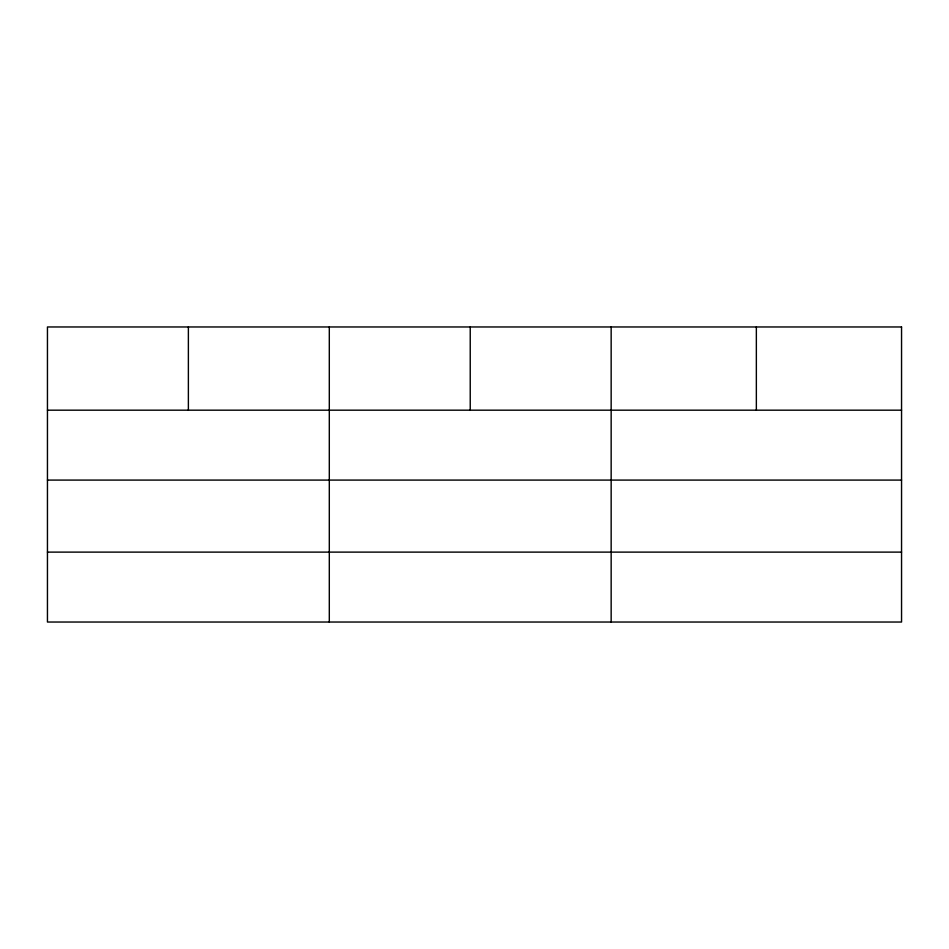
<?xml version="1.0" encoding="UTF-8"?>
<svg xmlns="http://www.w3.org/2000/svg" width="949" height="949" viewBox="0 0 949 949"><rect width="100%" height="100%" fill="white"/><g stroke="black" fill="none" stroke-linecap="round" stroke-linejoin="round"><path stroke-width="1.42" d="M47.45 410.182L901.55 410.182M47.45 480.087L901.55 480.087M47.45 552.116L901.55 552.116M756.353 326.966L756.353 410.182M611.156 326.966L611.156 622.034M470.229 326.966L470.229 410.182M329.303 326.966L329.303 622.034M188.377 326.966L188.377 410.182M901.55 326.966L47.45 326.966L47.45 622.034L901.55 622.034L901.55 326.966"/></g></svg>
